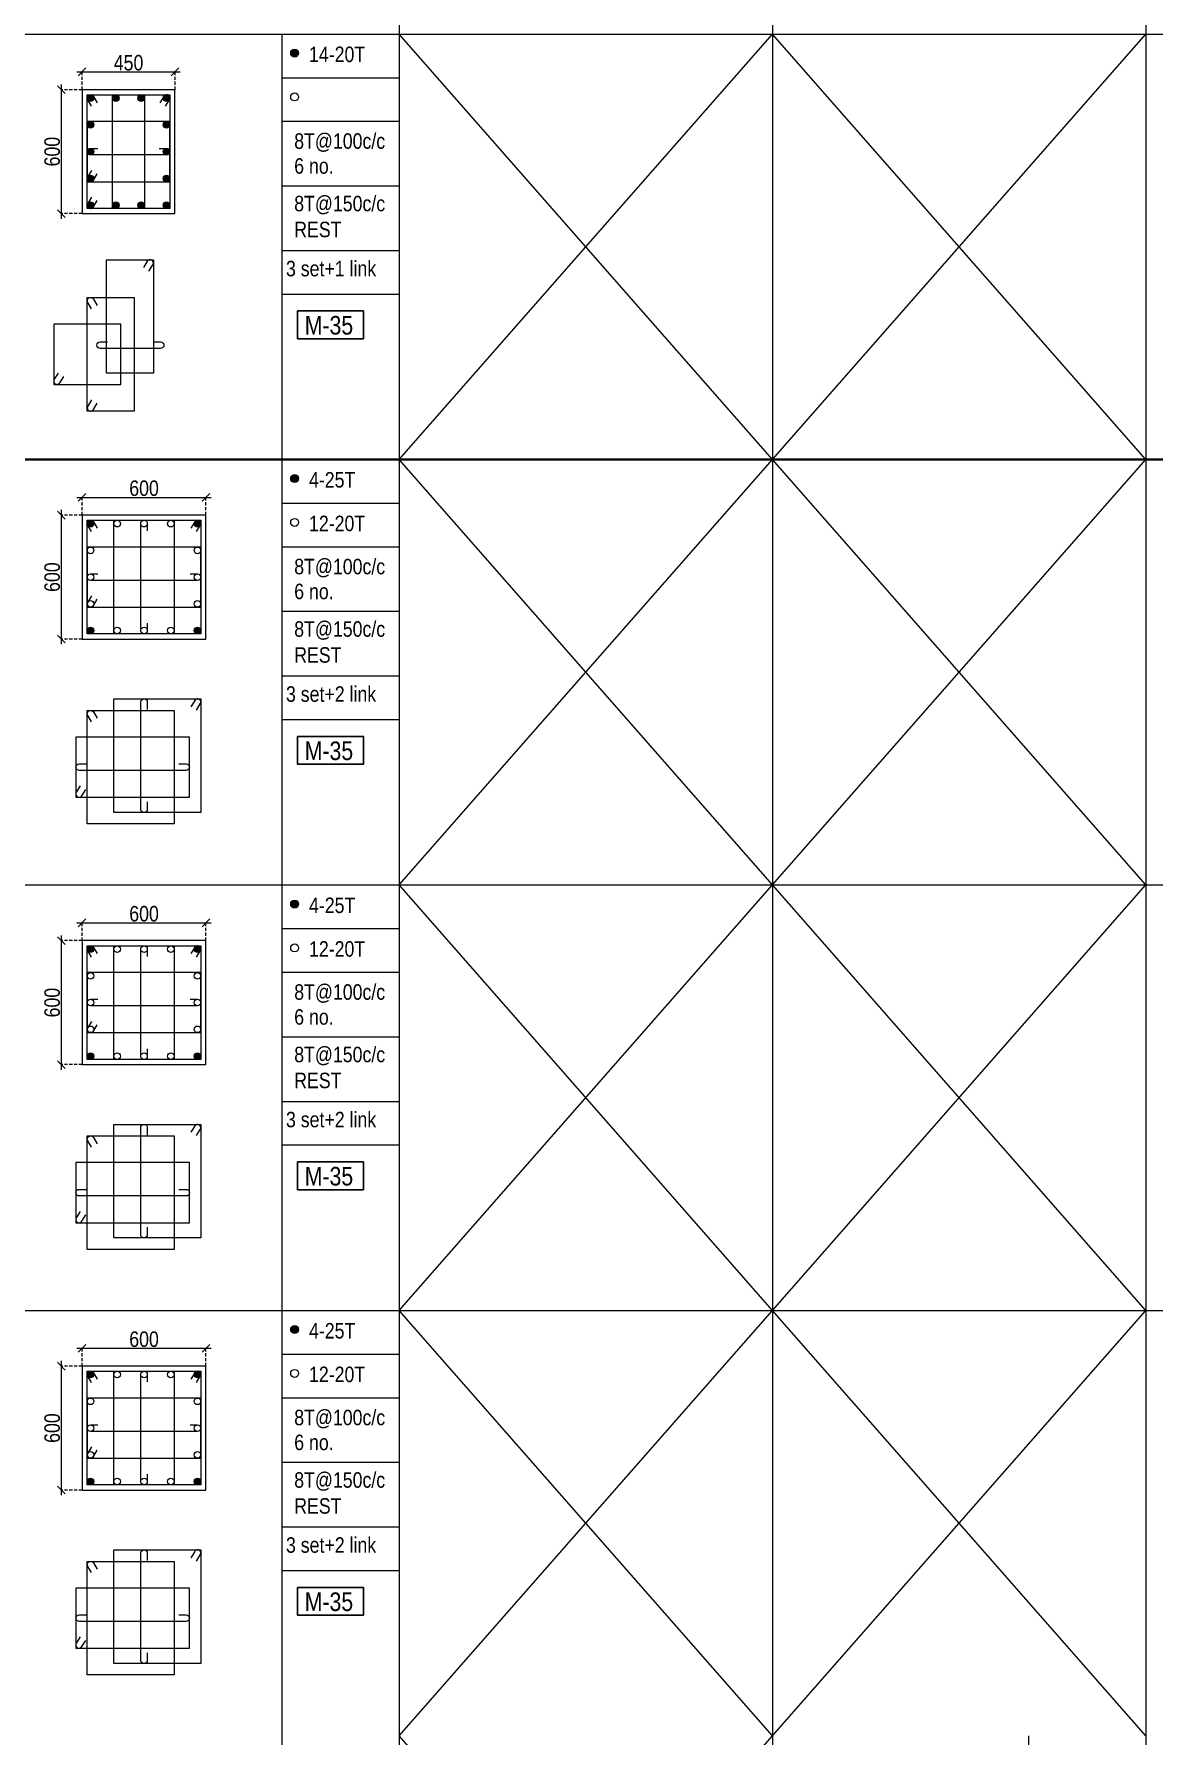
# Model space of a CAD drawing. Header units: millimetres. Extents: x 1112055 to 3390982, y -148532 to 766891.
# Drawn here: x 2712950 to 2734651, y 608223 to 641182 of the extents above; entities that cross this region are included whole.
import ezdxf
from ezdxf.enums import TextEntityAlignment as Align

# ---------------------------------------------------------------- set-up
doc = ezdxf.new("R2010")
doc.units = ezdxf.units.MM
doc.header["$PDMODE"] = 35
doc.header["$PDSIZE"] = -25
doc.linetypes.add('DASHED2', pattern=[0.375, 0.25, -0.125])
doc.linetypes.add('Hidden', pattern=[9.525, 6.35, -3.175])
for name, color, linetype, lineweight in [('B COL. SIZE DIM', 220, 'Continuous', 25), ('B COLSCH', 204, 'Continuous', 20), ('B COLUMN', 1, 'Hidden', 9), ('B STEEL', 34, 'Continuous', 15)]:
    doc.layers.add(name, color=color, linetype=linetype, lineweight=lineweight)
doc.layers.add('B TEXT', color=7, linetype='Continuous')
doc.styles.add('dim inside', font='romans.shx', dxfattribs={"width": 0.8, "height": 125})
doc.styles.add('SWINC', font='swissc.ttf')
doc.dimstyles.new('dim inside', dxfattribs={"dimtxt": 125, "dimasz": 100, "dimexe": 0, "dimexo": 0, "dimgap": 10, "dimtad": 0, "dimdec": 0, "dimzin": 0, "dimdsep": 46, "dimtxsty": 'dim inside', "dimblk": 'SMALL', "dimcen": 0.09, "dimadec": 0, "dimazin": 0, "dimtfac": 1, "dimtdec": 0, "dimtofl": 0, "dimtmove": 0, "dimatfit": 3, "dimfxl": 1, "dimtolj": 1, "dimtzin": 0, "dimarcsym": 2})

# ---------------------------------------------------------------- blocks, each defined once
blk = doc.blocks.new('_Oblique')
at = {"color": 0, "linetype": 'ByBlock', "lineweight": -2}
blk.add_line((-0.5, -0.5), (0.5, 0.5), dxfattribs=at)
blk = doc.blocks.new('*D5561')
at = {"layer": 'B COL. SIZE DIM', "color": 250, "lineweight": 9, "ltscale": 250, "transparency": 16777216}
blk.add_line((2713782, 615730), (2716382, 615730), dxfattribs=at)
at = {"layer": 'B COL. SIZE DIM', "color": 250, "linetype": 'DASHED2', "lineweight": 9, "ltscale": 250, "transparency": 16777216}
for p, q in [((2713882, 615385), (2713882, 615730)), ((2716282, 615385), (2716282, 615730))]:
    blk.add_line(p, q, dxfattribs=at)
at = {"layer": 'Defpoints', "color": 0, "lineweight": 40, "transparency": 16777216}
for p in [(2716282, 615730), (2713882, 615385), (2716282, 615385)]:
    blk.add_point(p, dxfattribs=at)
at = {"layer": 'B COL. SIZE DIM', "color": 250, "lineweight": 9, "transparency": 16777216, "xscale": 150, "yscale": 150, "zscale": 150, "rotation": 180}
blk.add_blockref('_Oblique', (2713882, 615730), dxfattribs=at)
at = {"layer": 'B COL. SIZE DIM', "color": 250, "lineweight": 9, "transparency": 16777216, "xscale": 150, "yscale": 150, "zscale": 150}
blk.add_blockref('_Oblique', (2716282, 615730), dxfattribs=at)
at = {"layer": 'B COL. SIZE DIM', "color": 6, "transparency": 16777216, "insert": (2715082, 615905), "char_height": 300, "attachment_point": 5, "style": 'SWINC'}
blk.add_mtext('\\A1;600', dxfattribs=at)
blk = doc.blocks.new('*D5562')
at = {"layer": 'B COL. SIZE DIM', "color": 250, "lineweight": 9, "ltscale": 250, "transparency": 16777216}
blk.add_line((2713478, 615485), (2713478, 612885), dxfattribs=at)
at = {"layer": 'B COL. SIZE DIM', "color": 250, "linetype": 'DASHED2', "lineweight": 9, "ltscale": 250, "transparency": 16777216}
for p, q in [((2713882, 615385), (2713478, 615385)), ((2713882, 612985), (2713478, 612985))]:
    blk.add_line(p, q, dxfattribs=at)
at = {"layer": 'Defpoints', "color": 0, "lineweight": 40, "transparency": 16777216}
for p in [(2713882, 615385), (2713478, 612985), (2713882, 612985)]:
    blk.add_point(p, dxfattribs=at)
at = {"layer": 'B COL. SIZE DIM', "color": 250, "lineweight": 9, "transparency": 16777216, "xscale": 150, "yscale": 150, "zscale": 150}
for p, rotation in [((2713478, 615385), 90), ((2713478, 612985), 270)]:
    blk.add_blockref('_Oblique', p, dxfattribs=dict(at, rotation=rotation))
at = {"layer": 'B COL. SIZE DIM', "color": 6, "transparency": 16777216, "insert": (2713303, 614185), "char_height": 300, "attachment_point": 5, "rotation": 90, "style": 'SWINC'}
blk.add_mtext('\\A1;600', dxfattribs=at)
blk = doc.blocks.new('*D5563')
at = {"layer": 'B COL. SIZE DIM', "color": 250, "lineweight": 9, "ltscale": 250, "transparency": 16777216}
blk.add_line((2713782, 623970), (2716382, 623970), dxfattribs=at)
at = {"layer": 'B COL. SIZE DIM', "color": 250, "linetype": 'DASHED2', "lineweight": 9, "ltscale": 250, "transparency": 16777216}
for p, q in [((2713882, 623625), (2713882, 623970)), ((2716282, 623625), (2716282, 623970))]:
    blk.add_line(p, q, dxfattribs=at)
at = {"layer": 'Defpoints', "color": 0, "lineweight": 40, "transparency": 16777216}
for p in [(2716282, 623970), (2713882, 623625), (2716282, 623625)]:
    blk.add_point(p, dxfattribs=at)
at = {"layer": 'B COL. SIZE DIM', "color": 250, "lineweight": 9, "transparency": 16777216, "xscale": 150, "yscale": 150, "zscale": 150, "rotation": 180}
blk.add_blockref('_Oblique', (2713882, 623970), dxfattribs=at)
at = {"layer": 'B COL. SIZE DIM', "color": 250, "lineweight": 9, "transparency": 16777216, "xscale": 150, "yscale": 150, "zscale": 150}
blk.add_blockref('_Oblique', (2716282, 623970), dxfattribs=at)
at = {"layer": 'B COL. SIZE DIM', "color": 6, "transparency": 16777216, "insert": (2715082, 624145), "char_height": 300, "attachment_point": 5, "style": 'SWINC'}
blk.add_mtext('\\A1;600', dxfattribs=at)
blk = doc.blocks.new('*D5564')
at = {"layer": 'B COL. SIZE DIM', "color": 250, "lineweight": 9, "ltscale": 250, "transparency": 16777216}
blk.add_line((2713478, 623725), (2713478, 621125), dxfattribs=at)
at = {"layer": 'B COL. SIZE DIM', "color": 250, "linetype": 'DASHED2', "lineweight": 9, "ltscale": 250, "transparency": 16777216}
for p, q in [((2713882, 623625), (2713478, 623625)), ((2713882, 621225), (2713478, 621225))]:
    blk.add_line(p, q, dxfattribs=at)
at = {"layer": 'Defpoints', "color": 0, "lineweight": 40, "transparency": 16777216}
for p in [(2713882, 623625), (2713478, 621225), (2713882, 621225)]:
    blk.add_point(p, dxfattribs=at)
at = {"layer": 'B COL. SIZE DIM', "color": 250, "lineweight": 9, "transparency": 16777216, "xscale": 150, "yscale": 150, "zscale": 150}
for p, rotation in [((2713478, 623625), 90), ((2713478, 621225), 270)]:
    blk.add_blockref('_Oblique', p, dxfattribs=dict(at, rotation=rotation))
at = {"layer": 'B COL. SIZE DIM', "color": 6, "transparency": 16777216, "insert": (2713303, 622425), "char_height": 300, "attachment_point": 5, "rotation": 90, "style": 'SWINC'}
blk.add_mtext('\\A1;600', dxfattribs=at)
blk = doc.blocks.new('*D5565')
at = {"layer": 'B COL. SIZE DIM', "color": 250, "lineweight": 9, "ltscale": 250, "transparency": 16777216}
blk.add_line((2713782, 632210), (2716382, 632210), dxfattribs=at)
at = {"layer": 'B COL. SIZE DIM', "color": 250, "linetype": 'DASHED2', "lineweight": 9, "ltscale": 250, "transparency": 16777216}
for p, q in [((2713882, 631865), (2713882, 632210)), ((2716282, 631865), (2716282, 632210))]:
    blk.add_line(p, q, dxfattribs=at)
at = {"layer": 'Defpoints', "color": 0, "lineweight": 40, "transparency": 16777216}
for p in [(2716282, 632210), (2713882, 631865), (2716282, 631865)]:
    blk.add_point(p, dxfattribs=at)
at = {"layer": 'B COL. SIZE DIM', "color": 250, "lineweight": 9, "transparency": 16777216, "xscale": 150, "yscale": 150, "zscale": 150, "rotation": 180}
blk.add_blockref('_Oblique', (2713882, 632210), dxfattribs=at)
at = {"layer": 'B COL. SIZE DIM', "color": 250, "lineweight": 9, "transparency": 16777216, "xscale": 150, "yscale": 150, "zscale": 150}
blk.add_blockref('_Oblique', (2716282, 632210), dxfattribs=at)
at = {"layer": 'B COL. SIZE DIM', "color": 6, "transparency": 16777216, "insert": (2715082, 632385), "char_height": 300, "attachment_point": 5, "style": 'SWINC'}
blk.add_mtext('\\A1;600', dxfattribs=at)
blk = doc.blocks.new('*D5566')
at = {"layer": 'B COL. SIZE DIM', "color": 250, "lineweight": 9, "ltscale": 250, "transparency": 16777216}
blk.add_line((2713478, 631965), (2713478, 629365), dxfattribs=at)
at = {"layer": 'B COL. SIZE DIM', "color": 250, "linetype": 'DASHED2', "lineweight": 9, "ltscale": 250, "transparency": 16777216}
for p, q in [((2713882, 631865), (2713478, 631865)), ((2713882, 629465), (2713478, 629465))]:
    blk.add_line(p, q, dxfattribs=at)
at = {"layer": 'Defpoints', "color": 0, "lineweight": 40, "transparency": 16777216}
for p in [(2713882, 631865), (2713478, 629465), (2713882, 629465)]:
    blk.add_point(p, dxfattribs=at)
at = {"layer": 'B COL. SIZE DIM', "color": 250, "lineweight": 9, "transparency": 16777216, "xscale": 150, "yscale": 150, "zscale": 150}
for p, rotation in [((2713478, 631865), 90), ((2713478, 629465), 270)]:
    blk.add_blockref('_Oblique', p, dxfattribs=dict(at, rotation=rotation))
at = {"layer": 'B COL. SIZE DIM', "color": 6, "transparency": 16777216, "insert": (2713303, 630665), "char_height": 300, "attachment_point": 5, "rotation": 90, "style": 'SWINC'}
blk.add_mtext('\\A1;600', dxfattribs=at)
blk = doc.blocks.new('*D5715')
at = {"layer": 'B COL. SIZE DIM', "color": 250, "lineweight": 9, "ltscale": 250, "transparency": 16777216}
blk.add_line((2713782, 640450), (2715782, 640450), dxfattribs=at)
at = {"layer": 'B COL. SIZE DIM', "color": 250, "linetype": 'DASHED2', "lineweight": 9, "ltscale": 250, "transparency": 16777216}
for p, q in [((2713882, 640105), (2713882, 640450)), ((2715682, 640105), (2715682, 640450))]:
    blk.add_line(p, q, dxfattribs=at)
at = {"layer": 'Defpoints', "color": 0, "lineweight": 40, "transparency": 16777216}
for p in [(2715682, 640450), (2713882, 640105), (2715682, 640105)]:
    blk.add_point(p, dxfattribs=at)
at = {"layer": 'B COL. SIZE DIM', "color": 250, "lineweight": 9, "transparency": 16777216, "xscale": 150, "yscale": 150, "zscale": 150, "rotation": 180}
blk.add_blockref('_Oblique', (2713882, 640450), dxfattribs=at)
at = {"layer": 'B COL. SIZE DIM', "color": 250, "lineweight": 9, "transparency": 16777216, "xscale": 150, "yscale": 150, "zscale": 150}
blk.add_blockref('_Oblique', (2715682, 640450), dxfattribs=at)
at = {"layer": 'B COL. SIZE DIM', "color": 6, "transparency": 16777216, "insert": (2714782, 640625), "char_height": 300, "attachment_point": 5, "style": 'SWINC'}
blk.add_mtext('\\A1;450', dxfattribs=at)
blk = doc.blocks.new('*D5716')
at = {"layer": 'B COL. SIZE DIM', "color": 250, "lineweight": 9, "ltscale": 250, "transparency": 16777216}
blk.add_line((2713478, 640205), (2713478, 637605), dxfattribs=at)
at = {"layer": 'B COL. SIZE DIM', "color": 250, "linetype": 'DASHED2', "lineweight": 9, "ltscale": 250, "transparency": 16777216}
for p, q in [((2713882, 640105), (2713478, 640105)), ((2713882, 637705), (2713478, 637705))]:
    blk.add_line(p, q, dxfattribs=at)
at = {"layer": 'Defpoints', "color": 0, "lineweight": 40, "transparency": 16777216}
for p in [(2713882, 640105), (2713478, 637705), (2713882, 637705)]:
    blk.add_point(p, dxfattribs=at)
at = {"layer": 'B COL. SIZE DIM', "color": 250, "lineweight": 9, "transparency": 16777216, "xscale": 150, "yscale": 150, "zscale": 150}
for p, rotation in [((2713478, 640105), 90), ((2713478, 637705), 270)]:
    blk.add_blockref('_Oblique', p, dxfattribs=dict(at, rotation=rotation))
at = {"layer": 'B COL. SIZE DIM', "color": 6, "transparency": 16777216, "insert": (2713303, 638905), "char_height": 300, "attachment_point": 5, "rotation": 90, "style": 'SWINC'}
blk.add_mtext('\\A1;600', dxfattribs=at)

msp = doc.modelspace()

# ---------------------------------------------------------------- hatches: boundary and pattern name
at = {"layer": 'B STEEL', "lineweight": 9, "ltscale": 0.5}
h = msp.add_hatch(color=34, dxfattribs=at)
edge = h.paths.add_edge_path()
edge.add_arc((2717999.9, 640814.1), 76.8, 0, 360)
h = msp.add_hatch(color=34, dxfattribs=at)
edge = h.paths.add_edge_path()
edge.add_arc((2714045.5, 639940.9), 64, 0, 360)
h = msp.add_hatch(color=34, dxfattribs=at)
edge = h.paths.add_edge_path()
edge.add_arc((2714536.2, 639940.9), 64, 0, 360)
h = msp.add_hatch(color=34, dxfattribs=at)
edge = h.paths.add_edge_path()
edge.add_arc((2715026.8, 639940.9), 64, 0, 360)
h = msp.add_hatch(color=34, dxfattribs=at)
edge = h.paths.add_edge_path()
edge.add_arc((2715517.5, 639940.9), 64, 0, 360)
h = msp.add_hatch(color=34, dxfattribs=at)
edge = h.paths.add_edge_path()
edge.add_arc((2714045.5, 639422.9), 64, 0, 360)
h = msp.add_hatch(color=3, dxfattribs=at)
edge = h.paths.add_edge_path()
edge.add_arc((2715517.5, 639422.9), 64, 0, 360)
h = msp.add_hatch(color=34, dxfattribs=at)
edge = h.paths.add_edge_path()
edge.add_arc((2714045.5, 638904.9), 64, 0, 360)
h = msp.add_hatch(color=3, dxfattribs=at)
edge = h.paths.add_edge_path()
edge.add_arc((2715517.5, 638904.9), 64, 0, 360)
h = msp.add_hatch(color=34, dxfattribs=at)
edge = h.paths.add_edge_path()
edge.add_arc((2714045.5, 638386.9), 64, 0, 360)
h = msp.add_hatch(color=3, dxfattribs=at)
edge = h.paths.add_edge_path()
edge.add_arc((2715517.5, 638386.9), 64, 0, 360)
h = msp.add_hatch(color=34, dxfattribs=at)
edge = h.paths.add_edge_path()
edge.add_arc((2714045.5, 637868.9), 64, 0, 360)
h = msp.add_hatch(color=34, dxfattribs=at)
edge = h.paths.add_edge_path()
edge.add_arc((2714536.2, 637868.9), 64, 0, 360)
h = msp.add_hatch(color=34, dxfattribs=at)
edge = h.paths.add_edge_path()
edge.add_arc((2715026.8, 637868.9), 64, 0, 360)
h = msp.add_hatch(color=34, dxfattribs=at)
edge = h.paths.add_edge_path()
edge.add_arc((2715517.5, 637868.9), 64, 0, 360)
h = msp.add_hatch(color=34, dxfattribs=at)
edge = h.paths.add_edge_path()
edge.add_arc((2717999.9, 632574.2), 76.8, 0, 360)
h = msp.add_hatch(color=34, dxfattribs=at)
edge = h.paths.add_edge_path()
edge.add_arc((2714045.5, 631701), 64, 0, 360)
h = msp.add_hatch(color=34, dxfattribs=at)
edge = h.paths.add_edge_path()
edge.add_arc((2716117.5, 631701), 64, 180, 540, ccw=False)
h = msp.add_hatch(color=34, dxfattribs=at)
edge = h.paths.add_edge_path()
edge.add_arc((2714045.5, 629629.1), 64, 0, 360, ccw=False)
h = msp.add_hatch(color=34, dxfattribs=at)
edge = h.paths.add_edge_path()
edge.add_arc((2716117.5, 629629.1), 64, -180, 180)
h = msp.add_hatch(color=34, dxfattribs=at)
edge = h.paths.add_edge_path()
edge.add_arc((2717999.9, 624334.4), 76.8, 0, 360)
h = msp.add_hatch(color=34, dxfattribs=at)
edge = h.paths.add_edge_path()
edge.add_arc((2714045.5, 623461.2), 64, 0, 360)
h = msp.add_hatch(color=34, dxfattribs=at)
edge = h.paths.add_edge_path()
edge.add_arc((2716117.5, 623461.2), 64, 180, 540, ccw=False)
h = msp.add_hatch(color=34, dxfattribs=at)
edge = h.paths.add_edge_path()
edge.add_arc((2714045.5, 621389.2), 64, 0, 360, ccw=False)
h = msp.add_hatch(color=34, dxfattribs=at)
edge = h.paths.add_edge_path()
edge.add_arc((2716117.5, 621389.2), 64, -180, 180)
h = msp.add_hatch(color=34, dxfattribs=at)
edge = h.paths.add_edge_path()
edge.add_arc((2717999.9, 616094.5), 76.8, 0, 360)
h = msp.add_hatch(color=34, dxfattribs=at)
edge = h.paths.add_edge_path()
edge.add_arc((2714045.5, 615221.3), 64, 0, 360)
h = msp.add_hatch(color=34, dxfattribs=at)
edge = h.paths.add_edge_path()
edge.add_arc((2716117.5, 615221.3), 64, 180, 540, ccw=False)
h = msp.add_hatch(color=34, dxfattribs=at)
edge = h.paths.add_edge_path()
edge.add_arc((2714045.5, 613149.4), 64, 0, 360, ccw=False)
h = msp.add_hatch(color=34, dxfattribs=at)
edge = h.paths.add_edge_path()
edge.add_arc((2716117.5, 613149.4), 64, -180, 180)

# ---------------------------------------------------------------- linework, layer by layer
at = {"color": 1, "lineweight": 40}
msp.add_line((2487307.1, 632942.5), (2815548.4, 632942.5), dxfattribs=at)
at = {"layer": 'B COLSCH', "color": 250, "lineweight": 0}
for p, q in [((2720028, 649422.2), (2720028, 574628.3)), ((2727261.5, 649422.2), (2727261.5, 574628.3)), ((2734495.1, 649422.2), (2734495.1, 574628.3)), ((2686433.2, 641182.4), (2815548.4, 641182.4)), ((2717753.6, 641182.4), (2717753.6, 583503.5)), ((2720028, 632942.5), (2727261.5, 641182.4)), ((2727261.5, 632942.5), (2720028, 641182.4)), ((2727261.5, 632942.5), (2734495.1, 641182.4)), ((2734495.1, 632942.5), (2727261.5, 641182.4)), ((2717753.6, 640337.4), (2720028, 640337.4)), ((2717753.6, 639492.4), (2720028, 639492.4)), ((2717753.6, 638242.6), (2720028, 638242.6)), ((2717753.6, 636992.8), (2720028, 636992.8)), ((2717753.6, 636147.8), (2720028, 636147.8)), ((2686433.2, 632942.5), (2815548.4, 632942.5)), ((2720028, 624702.7), (2727261.5, 632942.5)), ((2727261.5, 624702.7), (2720028, 632942.5)), ((2717753.6, 632097.5), (2720028, 632097.5)), ((2717753.6, 631252.5), (2720028, 631252.5)), ((2717753.6, 630002.8), (2720028, 630002.8)), ((2717753.6, 628753), (2720028, 628753)), ((2717753.6, 627908), (2720028, 627908)), ((2686433.2, 624702.7), (2815548.4, 624702.7)), ((2717753.6, 623857.7), (2720028, 623857.7)), ((2717753.6, 623012.7), (2720028, 623012.7)), ((2717753.6, 621762.9), (2720028, 621762.9)), ((2717753.6, 620513.1), (2720028, 620513.1)), ((2717753.6, 619668.2), (2720028, 619668.2)), ((2686433.2, 616462.8), (2815548.4, 616462.8)), ((2717753.6, 615617.8), (2720028, 615617.8)), ((2717753.6, 614772.8), (2720028, 614772.8)), ((2717753.6, 613523.1), (2720028, 613523.1)), ((2717753.6, 612273.3), (2720028, 612273.3)), ((2717753.6, 611428.3), (2720028, 611428.3)), ((2732220.7, 608223), (2732220.7, 583503.5))]:
    msp.add_line(p, q, dxfattribs=at)
for points in [[(2734495.1, 608223), (2734495.1, 608223), (2727261.5, 616462.8), (2734495.1, 624702.7), (2727261.5, 632942.5)], [(2727261.5, 608223), (2727261.5, 608223), (2734495.1, 616462.8), (2727261.5, 624702.7), (2734495.1, 632942.5)], [(2720028, 599983.1), (2720028, 599983.1), (2727261.5, 608223), (2720028, 616462.8), (2727261.5, 624702.7)], [(2727261.5, 599983.1), (2727261.5, 599983.1), (2720028, 608223), (2727261.5, 616462.8), (2720028, 624702.7)]]:
    msp.add_lwpolyline(points, dxfattribs=at)
at = {"layer": 'B COLUMN', "color": 1, "linetype": 'ByBlock', "lineweight": 20}
for points in [[(2713881.5, 637704.9), (2715681.5, 637704.9), (2715681.5, 640104.9), (2713881.5, 640104.9)], [(2713881.5, 629465.1), (2716281.5, 629465.1), (2716281.5, 631865.1), (2713881.5, 631865.1)], [(2713881.5, 621225.2), (2716281.5, 621225.2), (2716281.5, 623625.2), (2713881.5, 623625.2)], [(2713881.5, 612985.4), (2716281.5, 612985.4), (2716281.5, 615385.4), (2713881.5, 615385.4)]]:
    msp.add_lwpolyline(points, close=True, dxfattribs=at)
at = {"layer": 'B STEEL', "color": 34, "lineweight": 9, "ltscale": 0.5}
for points in [[(2714065.8, 639785.8), (2713991, 639907.3, -1), (2714100.1, 639974.4), (2714174.8, 639853)], [(2715497.3, 639785.8), (2715572, 639907.3, 1), (2715463, 639974.4), (2715388.2, 639853)], [(2715374.9, 638968.9), (2715517.5, 638968.9, -1), (2715517.5, 638840.9), (2714045.5, 638840.9, -1), (2714045.5, 638968.9), (2714188.2, 638968.9)], [(2714065.8, 638541.9), (2713991, 638420.5, 1), (2714100.1, 638353.4), (2714174.8, 638474.8)], [(2714065.8, 638024), (2713991, 637902.5, 1), (2714100.1, 637835.4), (2714174.8, 637956.8)], [(2715177.9, 636593.3), (2715252.7, 636714.8, 1), (2715143.6, 636781.9), (2715068.9, 636660.4)], [(2714065.8, 635861.3), (2713991, 635982.8, -1), (2714100.1, 636049.9), (2714174.8, 635928.4)], [(2715260.8, 635222.9), (2715403.5, 635222.9, -1), (2715403.5, 635094.9), (2714231.5, 635094.9, -1), (2714231.5, 635222.9), (2714374.1, 635222.9)], [(2713415.8, 634617.4), (2713341, 634495.9, 1), (2713450.1, 634428.8), (2713524.8, 634550.3)], [(2714065.8, 634099.4), (2713991, 633978, 1), (2714100.1, 633910.8), (2714174.8, 634032.3)], [(2714065.8, 631546), (2713991, 631667.5, -1), (2714100.1, 631734.6), (2714174.8, 631613.1)], [(2715145.5, 629771.7), (2715145.5, 629629.1, -1), (2715017.5, 629629.1), (2715017.5, 631701, -1), (2715145.5, 631701), (2715145.5, 631558.4)], [(2716097.3, 631546), (2716172, 631667.5, 1), (2716063, 631734.6), (2715988.2, 631613.1)], [(2715974.9, 630729.1), (2716117.5, 630729.1, -1), (2716117.5, 630601), (2714045.5, 630601, -1), (2714045.5, 630729.1), (2714188.2, 630729.1)], [(2714065.8, 630302.1), (2713991, 630180.6, 1), (2714100.1, 630113.5), (2714174.8, 630235)], [(2715145.5, 626313.9), (2715145.5, 626171.3, -1), (2715017.5, 626171.3), (2715017.5, 628243.3, -1), (2715145.5, 628243.3), (2715145.5, 628100.6)], [(2716097.3, 628088.2), (2716172, 628209.7, 1), (2716063, 628276.8), (2715988.2, 628155.3)], [(2714065.8, 627865.1), (2713991, 627986.6, -1), (2714100.1, 628053.7), (2714174.8, 627932.3)], [(2715753.6, 627048.2), (2715896.2, 627048.2, -1), (2715896.2, 626920.2), (2713824.3, 626920.2, -1), (2713824.3, 627048.2), (2713966.9, 627048.2)], [(2713844.5, 626621.2), (2713769.7, 626499.8, 1), (2713878.8, 626432.7), (2713953.5, 626554.1)], [(2714065.8, 623306.2), (2713991, 623427.6, -1), (2714100.1, 623494.7), (2714174.8, 623373.3)], [(2715145.5, 621531.9), (2715145.5, 621389.2, -1), (2715017.5, 621389.2), (2715017.5, 623461.2, -1), (2715145.5, 623461.2), (2715145.5, 623318.5)], [(2716097.3, 623306.2), (2716172, 623427.6, 1), (2716063, 623494.7), (2715988.2, 623373.3)], [(2715974.9, 622489.2), (2716117.5, 622489.2, -1), (2716117.5, 622361.2), (2714045.5, 622361.2, -1), (2714045.5, 622489.2), (2714188.2, 622489.2)], [(2714065.8, 622062.3), (2713991, 621940.8, 1), (2714100.1, 621873.7), (2714174.8, 621995.1)], [(2715145.5, 618074.1), (2715145.5, 617931.5, -1), (2715017.5, 617931.5), (2715017.5, 620003.4, -1), (2715145.5, 620003.4), (2715145.5, 619860.8)], [(2716097.3, 619848.4), (2716172, 619969.9, 1), (2716063, 620037), (2715988.2, 619915.5)], [(2714065.8, 619625.3), (2713991, 619746.8, -1), (2714100.1, 619813.9), (2714174.8, 619692.4)], [(2715753.6, 618808.4), (2715896.2, 618808.4, -1), (2715896.2, 618680.3), (2713824.3, 618680.3, -1), (2713824.3, 618808.4), (2713966.9, 618808.4)], [(2713844.5, 618381.4), (2713769.7, 618259.9, 1), (2713878.8, 618192.8), (2713953.5, 618314.3)], [(2714065.8, 615066.3), (2713991, 615187.8, -1), (2714100.1, 615254.9), (2714174.8, 615133.4)], [(2715145.5, 613292), (2715145.5, 613149.4, -1), (2715017.5, 613149.4), (2715017.5, 615221.3, -1), (2715145.5, 615221.3), (2715145.5, 615078.7)], [(2716097.3, 615066.3), (2716172, 615187.8, 1), (2716063, 615254.9), (2715988.2, 615133.4)], [(2715974.9, 614249.4), (2716117.5, 614249.4, -1), (2716117.5, 614121.3), (2714045.5, 614121.3, -1), (2714045.5, 614249.4), (2714188.2, 614249.4)], [(2714065.8, 613822.4), (2713991, 613700.9, 1), (2714100.1, 613633.8), (2714174.8, 613755.3)], [(2715145.5, 609834.3), (2715145.5, 609691.6, -1), (2715017.5, 609691.6), (2715017.5, 611763.6, -1), (2715145.5, 611763.6), (2715145.5, 611620.9)], [(2716097.3, 611608.5), (2716172, 611730, 1), (2716063, 611797.1), (2715988.2, 611675.6)], [(2714065.8, 611385.5), (2713991, 611506.9, -1), (2714100.1, 611574.1), (2714174.8, 611452.6)], [(2715753.6, 610568.5), (2715896.2, 610568.5, -1), (2715896.2, 610440.5), (2713824.3, 610440.5, -1), (2713824.3, 610568.5), (2713966.9, 610568.5)], [(2713844.5, 610141.6), (2713769.7, 610020.1, 1), (2713878.8, 609953), (2713953.5, 610074.5)]]:
    msp.add_lwpolyline(points, format="xyb", dxfattribs=at)
for points in [[(2715090.9, 640004.9), (2715090.9, 637804.9), (2713981.5, 637804.9), (2713981.5, 640004.9)], [(2715581.5, 640004.9), (2715581.5, 637804.9), (2714472.2, 637804.9), (2714472.2, 640004.9)], [(2713981.5, 638322.9), (2715581.5, 638322.9), (2715581.5, 639486.9), (2713981.5, 639486.9)], [(2715262.2, 636812.3), (2715262.2, 634612.3), (2714352.8, 634612.3), (2714352.8, 636812.3)], [(2714890.9, 636080.4), (2714890.9, 633880.4), (2713981.5, 633880.4), (2713981.5, 636080.4)], [(2713331.5, 634398.4), (2714631.5, 634398.4), (2714631.5, 635562.4), (2713331.5, 635562.4)], [(2715663.5, 631765.1), (2715663.5, 629565.1), (2713981.5, 629565.1), (2713981.5, 631765.1)], [(2716181.5, 631765.1), (2716181.5, 629565.1), (2714499.5, 629565.1), (2714499.5, 631765.1)], [(2713981.5, 630083), (2716181.5, 630083), (2716181.5, 631247.1), (2713981.5, 631247.1)], [(2716181.5, 628307.3), (2716181.5, 626107.3), (2714499.5, 626107.3), (2714499.5, 628307.3)], [(2715663.5, 628084.2), (2715663.5, 625884.2), (2713981.5, 625884.2), (2713981.5, 628084.2)], [(2713760.2, 626402.2), (2715960.2, 626402.2), (2715960.2, 627566.2), (2713760.2, 627566.2)], [(2715663.5, 623525.2), (2715663.5, 621325.2), (2713981.5, 621325.2), (2713981.5, 623525.2)], [(2716181.5, 623525.2), (2716181.5, 621325.2), (2714499.5, 621325.2), (2714499.5, 623525.2)], [(2713981.5, 621843.2), (2716181.5, 621843.2), (2716181.5, 623007.2), (2713981.5, 623007.2)], [(2716181.5, 620067.4), (2716181.5, 617867.4), (2714499.5, 617867.4), (2714499.5, 620067.4)], [(2715663.5, 619844.4), (2715663.5, 617644.4), (2713981.5, 617644.4), (2713981.5, 619844.4)], [(2713760.2, 618162.3), (2715960.2, 618162.3), (2715960.2, 619326.4), (2713760.2, 619326.4)], [(2715663.5, 615285.4), (2715663.5, 613085.4), (2713981.5, 613085.4), (2713981.5, 615285.4)], [(2716181.5, 615285.4), (2716181.5, 613085.4), (2714499.5, 613085.4), (2714499.5, 615285.4)], [(2713981.5, 613603.4), (2716181.5, 613603.4), (2716181.5, 614767.4), (2713981.5, 614767.4)], [(2716181.5, 611827.6), (2716181.5, 609627.6), (2714499.5, 609627.6), (2714499.5, 611827.6)], [(2715663.5, 611604.5), (2715663.5, 609404.5), (2713981.5, 609404.5), (2713981.5, 611604.5)], [(2713760.2, 609922.5), (2715960.2, 609922.5), (2715960.2, 611086.5), (2713760.2, 611086.5)]]:
    msp.add_lwpolyline(points, close=True, dxfattribs=at)
for centre, radius in [((2717999.9, 640814.1), 76.8), ((2714045.5, 639940.9), 64), ((2714536.2, 639940.9), 64), ((2715026.8, 639940.9), 64), ((2715517.5, 639940.9), 64), ((2717999.9, 639963.8), 76.8), ((2714045.5, 639422.9), 64), ((2714045.5, 638904.9), 64), ((2714045.5, 638386.9), 64), ((2714045.5, 637868.9), 64), ((2714536.2, 637868.9), 64), ((2715026.8, 637868.9), 64), ((2715517.5, 637868.9), 64), ((2717999.9, 632574.2), 76.8), ((2714045.5, 631701), 64), ((2714563.5, 631701), 64), ((2715081.5, 631701), 64), ((2715599.5, 631701), 64), ((2716117.5, 631701), 64), ((2717999.9, 631723.9), 76.8), ((2714045.5, 631183), 64), ((2716117.5, 631183), 64), ((2714045.5, 630665.1), 64), ((2716117.5, 630665.1), 64), ((2714045.5, 630147.1), 64), ((2716117.5, 630147.1), 64), ((2714045.5, 629629.1), 64), ((2714563.5, 629629.1), 64), ((2715081.5, 629629.1), 64), ((2715599.5, 629629.1), 64), ((2716117.5, 629629.1), 64), ((2717999.9, 624334.4), 76.8), ((2714045.5, 623461.2), 64), ((2714563.5, 623461.2), 64), ((2715081.5, 623461.2), 64), ((2715599.5, 623461.2), 64), ((2716117.5, 623461.2), 64), ((2717999.9, 623484.1), 76.8), ((2714045.5, 622943.2), 64), ((2716117.5, 622943.2), 64), ((2714045.5, 622425.2), 64), ((2716117.5, 622425.2), 64), ((2714045.5, 621907.2), 64), ((2716117.5, 621907.2), 64), ((2714045.5, 621389.2), 64), ((2714563.5, 621389.2), 64), ((2715081.5, 621389.2), 64), ((2715599.5, 621389.2), 64), ((2716117.5, 621389.2), 64), ((2717999.9, 616094.5), 76.8), ((2714045.5, 615221.3), 64), ((2714563.5, 615221.3), 64), ((2715081.5, 615221.3), 64), ((2715599.5, 615221.3), 64), ((2716117.5, 615221.3), 64), ((2717999.9, 615244.3), 76.8), ((2714045.5, 614703.4), 64), ((2716117.5, 614703.4), 64), ((2714045.5, 614185.4), 64), ((2716117.5, 614185.4), 64), ((2714045.5, 613667.4), 64), ((2716117.5, 613667.4), 64), ((2714045.5, 613149.4), 64), ((2714563.5, 613149.4), 64), ((2715081.5, 613149.4), 64), ((2715599.5, 613149.4), 64), ((2716117.5, 613149.4), 64)]:
    msp.add_circle(centre, radius, dxfattribs=at)
at = {"layer": 'B STEEL', "color": 3, "lineweight": 9, "ltscale": 0.5}
for centre in [(2715517.5, 639422.9), (2715517.5, 638904.9), (2715517.5, 638386.9)]:
    msp.add_circle(centre, 64, dxfattribs=at)
at = {"layer": 'B TEXT', "color": 1}
for points in [[(2718057.3, 635818.8), (2719331.9, 635818.8), (2719331.9, 635280.8), (2718057.3, 635280.8)], [(2718057.3, 627579), (2719331.9, 627579), (2719331.9, 627041), (2718057.3, 627041)], [(2718057.3, 619339.1), (2719331.9, 619339.1), (2719331.9, 618801.1), (2718057.3, 618801.1)], [(2718057.3, 611099.3), (2719331.9, 611099.3), (2719331.9, 610561.3), (2718057.3, 610561.3)]]:
    msp.add_lwpolyline(points, close=True, dxfattribs=at)

# ---------------------------------------------------------------- texts
at = {"layer": 'B TEXT', "style": 'SWINC'}
for s, p in [('14-20T', (2718278.4, 640639.5)), ('8T@100c/c', (2717991.5, 638959.7)), ('6 no.', (2717991.5, 638477.9)), ('8T@150c/c', (2717991.5, 637749.8)), ('REST', (2717991.5, 637247.4)), ('3 set+1 link', (2717831.8, 636490.3)), ('4-25T', (2718278.4, 632399.7)), ('12-20T', (2718278.4, 631554.7)), ('8T@100c/c', (2717991.5, 630719.8)), ('6 no.', (2717991.5, 630238)), ('8T@150c/c', (2717991.5, 629509.9)), ('REST', (2717991.5, 629007.5)), ('3 set+2 link', (2717831.8, 628250.5)), ('4-25T', (2718278.4, 624159.8)), ('12-20T', (2718278.4, 623314.8)), ('8T@100c/c', (2717991.5, 622480)), ('6 no.', (2717991.5, 621998.2)), ('8T@150c/c', (2717991.5, 621270.1)), ('REST', (2717991.5, 620767.7)), ('3 set+2 link', (2717831.8, 620010.7)), ('4-25T', (2718278.4, 615920)), ('12-20T', (2718278.4, 615075)), ('8T@100c/c', (2717991.5, 614240.1)), ('6 no.', (2717991.5, 613758.4)), ('8T@150c/c', (2717991.5, 613030.2)), ('REST', (2717991.5, 612527.9)), ('3 set+2 link', (2717831.8, 611770.8))]:
    msp.add_text(s, height=300, dxfattribs=at).set_placement(p)
at = {"layer": 'B TEXT', "color": 1, "style": 'SWINC'}
for p in [(2718194.6, 635254.3), (2718194.6, 627014.4), (2718194.6, 618774.6), (2718194.6, 610534.8)]:
    msp.add_text('M-35', height=360, dxfattribs=at).set_placement(p, align=Align.BOTTOM_LEFT)

# ---------------------------------------------------------------- dimensions: what is measured, and where the dimension line sits
at = {"layer": 'B COL. SIZE DIM', "color": 250, "ltscale": 250}
for base, p1, p2, picture, middle in [((2715681.5, 640449.8), (2713881.5, 640104.9), (2715681.5, 640104.9), '*D5715', (2714781.5, 640624.8)), ((2716281.5, 632210), (2713881.5, 631865.1), (2716281.5, 631865.1), '*D5565', (2715081.5, 632385)), ((2716281.5, 623970.2), (2713881.5, 623625.2), (2716281.5, 623625.2), '*D5563', (2715081.5, 624145.2)), ((2716281.5, 615730.3), (2713881.5, 615385.4), (2716281.5, 615385.4), '*D5561', (2715081.5, 615905.3))]:
    dim = msp.add_linear_dim(base=base, p1=p1, p2=p2, dimstyle='dim inside', override={"dimtxt": 300, "dimasz": 150, "dimgap": 25, "dimtad": 3, "dimlfac": 0.25, "dimtxsty": 'SWINC', "dimblk1": 'Oblique', "dimblk2": 'Oblique', "dimsah": 1, "dimdle": 100, "dimclrd": 250, "dimclre": 250, "dimclrt": 6, "dimfxl": 1000, "dimlwd": 9, "dimlwe": 9}, dxfattribs=at)
    dim.commit()
    dim.dimension.update_dxf_attribs({"geometry": picture, "text_midpoint": middle})
for base, p1, p2, picture, middle in [((2713477.6, 637704.9), (2713881.5, 640104.9), (2713881.5, 637704.9), '*D5716', (2713302.6, 638904.9)), ((2713477.6, 629465.1), (2713881.5, 631865.1), (2713881.5, 629465.1), '*D5566', (2713302.6, 630665.1)), ((2713477.6, 621225.2), (2713881.5, 623625.2), (2713881.5, 621225.2), '*D5564', (2713302.6, 622425.2)), ((2713477.6, 612985.4), (2713881.5, 615385.4), (2713881.5, 612985.4), '*D5562', (2713302.6, 614185.4))]:
    dim = msp.add_linear_dim(base=base, p1=p1, p2=p2, angle=90, dimstyle='dim inside', override={"dimtxt": 300, "dimasz": 150, "dimgap": 25, "dimtad": 3, "dimlfac": 0.25, "dimtxsty": 'SWINC', "dimblk1": 'Oblique', "dimblk2": 'Oblique', "dimsah": 1, "dimdle": 100, "dimclrd": 250, "dimclre": 250, "dimclrt": 6, "dimfxl": 1000, "dimlwd": 9, "dimlwe": 9}, dxfattribs=at)
    dim.commit()
    dim.dimension.update_dxf_attribs({"geometry": picture, "text_midpoint": middle})

doc.saveas('drawing.dxf')
